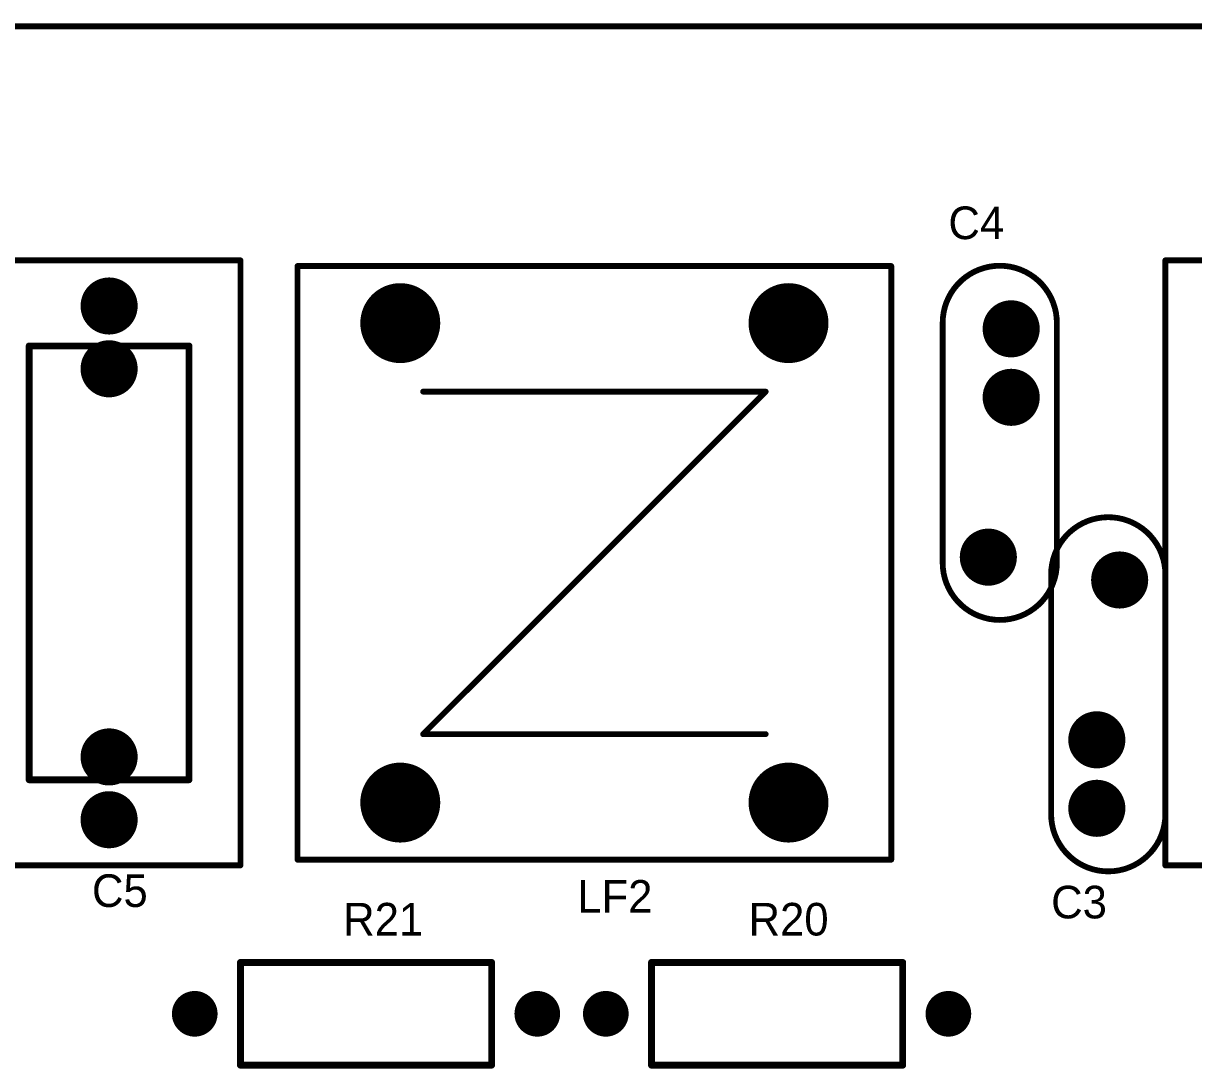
# Model space of a CAD drawing. Extents: x -5 to 220, y 0 to 100.
# Drawn here: x 58.7 to 110, y 54.3 to 100.1 of the extents above; entities that cross this region are included whole.
import ezdxf
from ezdxf.enums import TextEntityAlignment as Align

# ---------------------------------------------------------------- set-up
doc = ezdxf.new("R2010")
doc.units = 0
doc.header["$MEASUREMENT"] = 0
for name, color, linetype in [('BOARD_OUTLINE', 1, 'Continuous'), ('COMP_OUTLINE_TOP', 4, 'Continuous'), ('PADLAYER_BOTTOM', 8, 'Continuous'), ('PADLAYER_TOP', 7, 'Continuous'), ('TEXT_1', 3, 'Continuous'), ('TOOL_TOP', 5, 'Continuous')]:
    doc.layers.add(name, color=color, linetype=linetype)

msp = doc.modelspace()

# ---------------------------------------------------------------- linework, layer by layer
at = {"layer": 'BOARD_OUTLINE', "const_width": 0.254}
msp.add_lwpolyline([(2, 100), (218, 100, -0.427052)], format="xyb", dxfattribs=at)
at = {"layer": 'COMP_OUTLINE_TOP'}
for points, const_width in [([(56.75, 89.75), (68.25, 89.75)], 0.254), ([(68.25, 89.75), (68.25, 63.25)], 0.254), ([(108.75, 89.75), (120.25, 89.75)], 0.254), ([(108.75, 63.25), (108.75, 89.75)], 0.254), ([(70.75, 89.49999), (96.75, 89.5)], 0.254), ([(70.75001, 63.49999), (70.75, 89.49999)], 0.254), ([(96.75, 89.5), (96.75001, 63.5)], 0.254), ([(104, 87), (104, 76.5)], 0.254), ([(59, 86), (66, 86)], 0.3), ([(59, 67), (59, 86)], 0.3), ([(66, 86), (66, 67)], 0.3), ([(91.25, 84), (76.25, 83.99999)], 0.254), ([(76.25001, 68.99999), (91.25, 84)], 0.254), ([(103.75, 65.5), (103.75, 76)], 0.254), ([(91.25001, 69), (76.25001, 68.99999)], 0.254), ([(66, 67), (59, 67)], 0.3), ([(96.75001, 63.5), (70.75001, 63.49999)], 0.254), ([(68.25, 63.25), (56.75, 63.25)], 0.254), ([(120.25, 63.25), (108.75, 63.25)], 0.254), ([(68.25, 59), (68.25, 54.5)], 0.3), ([(79.25, 59), (68.25, 59)], 0.3), ([(79.25, 54.5), (79.25, 59)], 0.3), ([(86.25, 59), (86.25, 54.5)], 0.3), ([(97.25, 59), (86.25, 59)], 0.3), ([(97.25, 54.5), (97.25, 59)], 0.3), ([(68.25, 54.5), (79.25, 54.5)], 0.3), ([(86.25, 54.5), (97.25, 54.5)], 0.3)]:
    msp.add_lwpolyline(points, dxfattribs=dict(at, const_width=const_width))
for points, const_width in [([(68.1865, 89.75, 1), (68.3135, 89.75, 1)], 0.127), ([(68.1865, 89.75, 1), (68.3135, 89.75, 1)], 0.127), ([(108.6865, 89.75, 1), (108.8135, 89.75, 1)], 0.127), ([(108.6865, 89.75, 1), (108.8135, 89.75, 1)], 0.127), ([(70.6865, 89.49999, 1), (70.8135, 89.49999, 1)], 0.127), ([(70.6865, 89.49999, 1), (70.8135, 89.49999, 1)], 0.127), ([(96.6865, 89.5, 1), (96.8135, 89.5, 1)], 0.127), ([(96.6865, 89.5, 1), (96.8135, 89.5, 1)], 0.127), ([(101.4365, 89.51312, 1), (101.5635, 89.51312, 1)], 0.127), ([(101.4365, 89.51312, 1), (101.5635, 89.51312, 1)], 0.127), ([(98.9365, 87, 1), (99.0635, 87, 1)], 0.127), ([(98.9365, 87, 1), (99.0635, 87, 1)], 0.127), ([(103.9365, 87, 1), (104.0635, 87, 1)], 0.127), ([(103.9365, 87, 1), (104.0635, 87, 1)], 0.127), ([(58.925, 86, 1), (59.075, 86, 1)], 0.15), ([(58.925, 86, 1), (59.075, 86, 1)], 0.15), ([(65.925, 86, 1), (66.075, 86, 1)], 0.15), ([(65.925, 86, 1), (66.075, 86, 1)], 0.15), ([(76.1865, 83.99999, 1), (76.3135, 83.99999, 1)], 0.127), ([(91.1865, 84, 1), (91.3135, 84, 1)], 0.127), ([(91.1865, 84, 1), (91.3135, 84, 1)], 0.127), ([(106.1865, 78.5, 1), (106.3135, 78.5, 1)], 0.127), ([(106.1865, 78.5, 1), (106.3135, 78.5, 1)], 0.127), ([(98.9365, 76.5, 1), (99.0635, 76.5, 1)], 0.127), ([(98.9365, 76.5, 1), (99.0635, 76.5, 1)], 0.127), ([(103.9365, 76.5, 1), (104.0635, 76.5, 1)], 0.127), ([(103.9365, 76.5, 1), (104.0635, 76.5, 1)], 0.127), ([(103.6865, 76, 1), (103.8135, 76, 1)], 0.127), ([(103.6865, 76, 1), (103.8135, 76, 1)], 0.127), ([(108.6865, 76, 1), (108.8135, 76, 1)], 0.127), ([(108.6865, 76, 1), (108.8135, 76, 1)], 0.127), ([(101.4365, 74, 1), (101.5635, 74, 1)], 0.127), ([(101.4365, 74, 1), (101.5635, 74, 1)], 0.127), ([(76.18651, 68.99999, 1), (76.31351, 68.99999, 1)], 0.127), ([(76.18651, 68.99999, 1), (76.31351, 68.99999, 1)], 0.127), ([(91.18651, 69, 1), (91.31351, 69, 1)], 0.127), ([(58.925, 67, 1), (59.075, 67, 1)], 0.15), ([(58.925, 67, 1), (59.075, 67, 1)], 0.15), ([(65.925, 67, 1), (66.075, 67, 1)], 0.15), ([(65.925, 67, 1), (66.075, 67, 1)], 0.15), ([(103.6865, 65.5, 1), (103.8135, 65.5, 1)], 0.127), ([(103.6865, 65.5, 1), (103.8135, 65.5, 1)], 0.127), ([(108.6865, 65.5, 1), (108.8135, 65.5, 1)], 0.127), ([(108.6865, 65.5, 1), (108.8135, 65.5, 1)], 0.127), ([(70.68651, 63.49999, 1), (70.81351, 63.49999, 1)], 0.127), ([(70.68651, 63.49999, 1), (70.81351, 63.49999, 1)], 0.127), ([(96.68651, 63.5, 1), (96.81351, 63.5, 1)], 0.127), ([(96.68651, 63.5, 1), (96.81351, 63.5, 1)], 0.127), ([(68.1865, 63.25, 1), (68.3135, 63.25, 1)], 0.127), ([(68.1865, 63.25, 1), (68.3135, 63.25, 1)], 0.127), ([(106.1865, 62.98688, 1), (106.3135, 62.98688, 1)], 0.127), ([(106.1865, 62.98688, 1), (106.3135, 62.98688, 1)], 0.127), ([(108.6865, 63.25, 1), (108.8135, 63.25, 1)], 0.127), ([(108.6865, 63.25, 1), (108.8135, 63.25, 1)], 0.127), ([(68.175, 59, 1), (68.325, 59, 1)], 0.15), ([(68.175, 59, 1), (68.325, 59, 1)], 0.15), ([(79.175, 59, 1), (79.325, 59, 1)], 0.15), ([(79.175, 59, 1), (79.325, 59, 1)], 0.15), ([(86.175, 59, 1), (86.325, 59, 1)], 0.15), ([(86.175, 59, 1), (86.325, 59, 1)], 0.15), ([(97.175, 59, 1), (97.325, 59, 1)], 0.15), ([(97.175, 59, 1), (97.325, 59, 1)], 0.15), ([(68.175, 54.5, 1), (68.325, 54.5, 1)], 0.15), ([(68.175, 54.5, 1), (68.325, 54.5, 1)], 0.15), ([(79.175, 54.5, 1), (79.325, 54.5, 1)], 0.15), ([(79.175, 54.5, 1), (79.325, 54.5, 1)], 0.15), ([(86.175, 54.5, 1), (86.325, 54.5, 1)], 0.15), ([(86.175, 54.5, 1), (86.325, 54.5, 1)], 0.15), ([(97.175, 54.5, 1), (97.325, 54.5, 1)], 0.15), ([(97.175, 54.5, 1), (97.325, 54.5, 1)], 0.15)]:
    msp.add_lwpolyline(points, format="xyb", close=True, dxfattribs=dict(at, const_width=const_width))
at = {"layer": 'COMP_OUTLINE_TOP', "const_width": 0.254}
for points in [[(99, 87, -0.415748), (101.5, 89.51312, -0.415748)], [(101.5, 89.51312, -0.415748), (104, 87)], [(99, 76.5), (99, 87, -0.415748)], [(103.75, 76, -0.414214), (106.25, 78.5, -0.414214)], [(106.25, 78.5, -0.414214), (108.75, 76)], [(101.5, 74, -0.414214), (99, 76.5)], [(104, 76.5, -0.414214), (101.5, 74, -0.414214)], [(108.75, 76), (108.75, 65.5, -0.415748)], [(106.25, 62.98688, -0.415748), (103.75, 65.5)], [(108.75, 65.5, -0.415748), (106.25, 62.98688, -0.415748)]]:
    msp.add_lwpolyline(points, format="xyb", dxfattribs=at)
at = {"layer": 'PADLAYER_BOTTOM'}
for points, const_width in [([(61.875, 87.75, 1), (63.125, 87.75, 1)], 1.25), ([(74.375, 86.99999, 1), (76.125, 86.99999, 1)], 1.75), ([(91.375, 87, 1), (93.125, 87, 1)], 1.75), ([(101.375, 86.75, 1), (102.625, 86.75, 1)], 1.25), ([(61.875, 85, 1), (63.125, 85, 1)], 1.25), ([(101.375, 83.75, 1), (102.625, 83.75, 1)], 1.25), ([(100.375, 76.75, 1), (101.625, 76.75, 1)], 1.25), ([(106.125, 75.75, 1), (107.375, 75.75, 1)], 1.25), ([(105.125, 68.75, 1), (106.375, 68.75, 1)], 1.25), ([(61.875, 68, 1), (63.125, 68, 1)], 1.25), ([(74.37501, 65.99999, 1), (76.12501, 65.99999, 1)], 1.75), ([(91.37501, 66, 1), (93.12501, 66, 1)], 1.75), ([(105.125, 65.75, 1), (106.375, 65.75, 1)], 1.25), ([(61.875, 65.25, 1), (63.125, 65.25, 1)], 1.25), ([(65.75, 56.75, 1), (66.75, 56.75, 1)], 1), ([(80.75, 56.75, 1), (81.75, 56.75, 1)], 1), ([(83.75, 56.75, 1), (84.75, 56.75, 1)], 1), ([(98.75, 56.75, 1), (99.75, 56.75, 1)], 1)]:
    msp.add_lwpolyline(points, format="xyb", close=True, dxfattribs=dict(at, const_width=const_width))
at = {"layer": 'PADLAYER_TOP'}
for points, const_width in [([(61.875, 87.75, 1), (63.125, 87.75, 1)], 1.25), ([(74.375, 86.99999, 1), (76.125, 86.99999, 1)], 1.75), ([(91.375, 87, 1), (93.125, 87, 1)], 1.75), ([(101.375, 86.75, 1), (102.625, 86.75, 1)], 1.25), ([(61.875, 85, 1), (63.125, 85, 1)], 1.25), ([(101.375, 83.75, 1), (102.625, 83.75, 1)], 1.25), ([(100.375, 76.75, 1), (101.625, 76.75, 1)], 1.25), ([(106.125, 75.75, 1), (107.375, 75.75, 1)], 1.25), ([(105.125, 68.75, 1), (106.375, 68.75, 1)], 1.25), ([(61.875, 68, 1), (63.125, 68, 1)], 1.25), ([(74.37501, 65.99999, 1), (76.12501, 65.99999, 1)], 1.75), ([(91.37501, 66, 1), (93.12501, 66, 1)], 1.75), ([(105.125, 65.75, 1), (106.375, 65.75, 1)], 1.25), ([(61.875, 65.25, 1), (63.125, 65.25, 1)], 1.25), ([(65.75, 56.75, 1), (66.75, 56.75, 1)], 1), ([(80.75, 56.75, 1), (81.75, 56.75, 1)], 1), ([(83.75, 56.75, 1), (84.75, 56.75, 1)], 1), ([(98.75, 56.75, 1), (99.75, 56.75, 1)], 1)]:
    msp.add_lwpolyline(points, format="xyb", close=True, dxfattribs=dict(at, const_width=const_width))
at = {"layer": 'TOOL_TOP'}
for points, const_width in [([(61.95, 87.75, 1), (63.05, 87.75, 1), (61.95, 87.75)], 0.254), ([(74.45, 86.99999, 1), (76.05, 86.99999, 1), (74.45, 86.99999)], 0.254), ([(91.45, 87, 1), (93.05, 87, 1), (91.45, 87)], 0.254), ([(101.45, 86.75, 1), (102.55, 86.75, 1), (101.45, 86.75)], 0.254), ([(61.9, 85, 1), (63.1, 85, 1), (61.9, 85)], 0.3), ([(101.45, 83.75, 1), (102.55, 83.75, 1), (101.45, 83.75)], 0.254), ([(100.45, 76.75, 1), (101.55, 76.75, 1), (100.45, 76.75)], 0.254), ([(106.2, 75.75, 1), (107.3, 75.75, 1), (106.2, 75.75)], 0.254), ([(105.2, 68.75, 1), (106.3, 68.75, 1), (105.2, 68.75)], 0.254), ([(61.9, 68, 1), (63.1, 68, 1), (61.9, 68)], 0.3), ([(74.45001, 65.99999, 1), (76.05001, 65.99999, 1), (74.45001, 65.99999)], 0.254), ([(91.45001, 66, 1), (93.05001, 66, 1), (91.45001, 66)], 0.254), ([(105.2, 65.75, 1), (106.3, 65.75, 1), (105.2, 65.75)], 0.254), ([(61.95, 65.25, 1), (63.05, 65.25, 1), (61.95, 65.25)], 0.254), ([(65.7, 56.75, 1), (66.8, 56.75, 1), (65.7, 56.75)], 0.3), ([(80.7, 56.75, 1), (81.8, 56.75, 1), (80.7, 56.75)], 0.3), ([(83.7, 56.75, 1), (84.8, 56.75, 1), (83.7, 56.75)], 0.3), ([(98.7, 56.75, 1), (99.8, 56.75, 1), (98.7, 56.75)], 0.3)]:
    msp.add_lwpolyline(points, format="xyb", dxfattribs=dict(at, const_width=const_width))

# ---------------------------------------------------------------- texts
at = {"layer": 'TEXT_1'}
for s, rotation, p in [('C4', 359.999983, (99.25, 90.25)), ('C5', 359.999982, (61.75, 61)), ('LF2', 0.000039, (83.00001, 60.75)), ('C3', 359.999982, (103.75, 60.5))]:
    msp.add_text(s, height=1.42858, rotation=rotation, dxfattribs=at).set_placement(p, align=Align.BOTTOM_LEFT)
for s, p in [('R21', (72.75, 59.75)), ('R20', (90.5, 59.75))]:
    msp.add_text(s, height=1.42858, dxfattribs=at).set_placement(p, align=Align.BOTTOM_LEFT)

doc.saveas('drawing.dxf')
